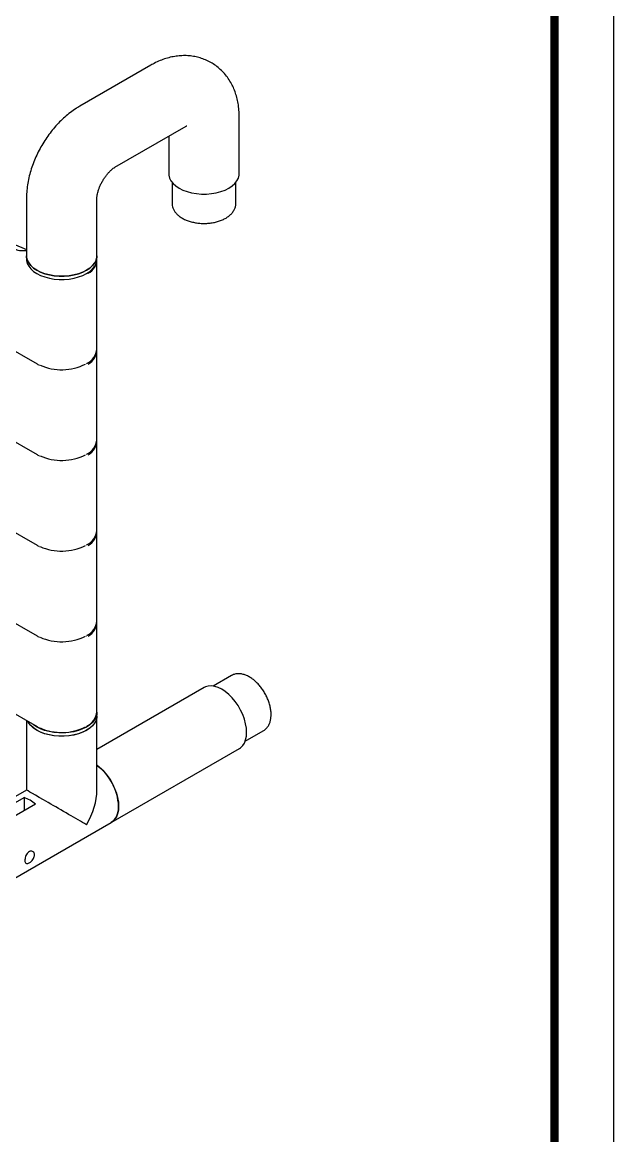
# Model space of a CAD drawing. Extents: x 0 to 1823, y 0 to 1336.
# Drawn here: x 1529 to 1823, y 454 to 1007 of the extents above; entities that cross this region are included whole.
import ezdxf

# ---------------------------------------------------------------- set-up
doc = ezdxf.new("R2010")
doc.units = 0
doc.header["$LTSCALE"] = 10
doc.header["$MEASUREMENT"] = 0
doc.layers.get('0').update_dxf_attribs({"linetype": 'CONTINUOUS'})

msp = doc.modelspace()

# ---------------------------------------------------------------- linework, layer by layer
at = {"color": 7, "linetype": 'Continuous', "lineweight": 25}
for p, q in [((1592.72, 985.63), (1557.37, 965.22)), ((1636.65, 931.69), (1636.65, 960.27)), ((1574.87, 934.91), (1610.22, 955.32)), ((1601.65, 950.37), (1601.65, 931.69)), ((1603.3, 927.4), (1603.3, 916.99)), ((1635, 916.99), (1635, 927.4)), ((1530.94, 919.45), (1530.94, 890.87)), ((1565.94, 890.87), (1565.94, 919.45)), ((1635, 916.85), (1635, 916.99)), ((1487.01, 912.45), (1530.94, 894.1)), ((1530.94, 890.87), (1530.94, 889.23)), ((1565.94, 889.23), (1565.94, 890.87)), ((1565.94, 844.57), (1565.94, 888.83)), ((1519.55, 846.79), (1536.17, 837.2)), ((1565.94, 799.5), (1565.94, 843.75)), ((1560.7, 837.19), (1560.9, 837.33)), ((1519.55, 801.72), (1536.17, 792.12)), ((1565.94, 754.42), (1565.94, 798.68)), ((1560.7, 792.12), (1560.9, 792.25)), ((1519.55, 756.64), (1536.17, 747.05)), ((1565.94, 709.35), (1565.94, 753.61)), ((1560.7, 747.05), (1560.9, 747.18)), ((1519.55, 711.57), (1536.17, 701.98)), ((1565.94, 664.28), (1565.94, 708.53)), ((1560.7, 701.98), (1560.9, 702.11)), ((1632.79, 682.28), (1623.77, 677.08)), ((1619.24, 676.36), (1565.94, 645.59)), ((1519.55, 666.5), (1536.17, 656.9)), ((1530.94, 659.92), (1530.94, 625.39)), ((1565.94, 662.23), (1565.94, 663.87)), ((1565.94, 625.39), (1565.94, 662.23)), ((1560.7, 656.9), (1560.9, 657.03)), ((1639.62, 649.62), (1648.64, 654.83)), ((1573.1, 609.31), (1636.74, 646.05)), ((1530.94, 625.39), (1498.12, 606.44)), ((1506.93, 608.5), (1529.7, 621.64)), ((1529.7, 621.64), (1529.7, 615.11)), ((1535.36, 618.38), (1512.59, 605.23)), ((1512.99, 574.62), (1573.1, 609.31))]:
    msp.add_line(p, q, dxfattribs=at)
at = {"ltscale": 0.5}
msp.add_lwpolyline([(0, 0), (1822.8, 0), (1822.8, 1335.6), (0, 1335.6)], close=True, dxfattribs=at)
at = {"color": 5, "linetype": 'ByBlock', "lineweight": 200, "const_width": 4.2}
msp.add_lwpolyline([(29.31, 57.19), (1793.31, 57.19), (1793.31, 1304.59), (29.31, 1304.59)], close=True, dxfattribs=at)
at = {"color": 7, "linetype": 'Continuous', "lineweight": 25, "flags": 128}
for points in [[(1601.65, 931.69), (1601.69, 930.97), (1602.05, 929.54), (1602.75, 928.16), (1603.79, 926.85), (1605.14, 925.63), (1606.77, 924.54), (1608.66, 923.6), (1610.76, 922.82), (1613.03, 922.22), (1615.43, 921.82), (1617.9, 921.61), (1620.4, 921.61), (1622.87, 921.82), (1625.26, 922.22), (1627.54, 922.82), (1629.64, 923.6), (1631.52, 924.54), (1633.16, 925.63), (1634.51, 926.85), (1635.55, 928.16), (1636.25, 929.54), (1636.6, 930.97), (1636.65, 931.69)], [(1565.94, 890.87), (1565.89, 890.15), (1565.54, 888.72), (1564.83, 887.34), (1563.8, 886.02), (1562.45, 884.81), (1560.81, 883.72), (1558.93, 882.78), (1556.82, 882), (1554.55, 881.4), (1552.16, 880.99), (1549.69, 880.79), (1547.19, 880.79), (1544.72, 880.99), (1542.32, 881.4), (1540.05, 882), (1537.95, 882.78), (1536.06, 883.72), (1534.43, 884.81), (1533.08, 886.02), (1532.04, 887.34), (1531.34, 888.72), (1530.98, 890.15), (1530.94, 890.87)], [(1530.94, 890.87), (1530.98, 890.15), (1531.34, 888.72), (1532.04, 887.34), (1533.08, 886.02), (1534.43, 884.81), (1536.06, 883.72)], [(1530.94, 889.23), (1530.98, 888.51), (1531.34, 887.09), (1532.04, 885.7), (1533.08, 884.39), (1534.43, 883.18), (1536.06, 882.09)], [(1536.06, 883.72), (1537.95, 882.78), (1540.05, 882), (1542.32, 881.4), (1544.72, 880.99), (1547.19, 880.79), (1549.69, 880.79), (1552.16, 880.99), (1554.55, 881.4), (1556.82, 882), (1558.93, 882.78), (1560.81, 883.72), (1562.45, 884.81), (1563.8, 886.02), (1564.83, 887.34), (1565.54, 888.72), (1565.89, 890.15), (1565.94, 890.87)], [(1536.06, 882.09), (1537.95, 881.15), (1540.05, 880.37), (1542.32, 879.77), (1544.72, 879.36), (1547.19, 879.16), (1549.69, 879.16), (1552.16, 879.36), (1554.55, 879.77), (1556.82, 880.37), (1558.93, 881.15), (1560.81, 882.09), (1562.45, 883.18), (1563.8, 884.39), (1564.83, 885.7), (1565.54, 887.09), (1565.89, 888.51), (1565.94, 889.23)], [(1640.36, 654.06), (1640.24, 656.17), (1639.86, 658.38), (1639.24, 660.64), (1638.4, 662.92), (1637.34, 665.17), (1636.09, 667.33), (1634.68, 669.37), (1633.13, 671.24), (1631.47, 672.9), (1629.75, 674.33), (1627.99, 675.5), (1626.23, 676.37), (1624.5, 676.93), (1622.85, 677.17), (1621.3, 677.09), (1619.88, 676.68), (1619.24, 676.36)], [(1565.93, 664.07), (1565.88, 663.07), (1565.51, 661.65), (1564.79, 660.27), (1563.73, 658.96), (1562.37, 657.75), (1560.72, 656.67), (1558.82, 655.74), (1556.71, 654.97), (1554.43, 654.38), (1552.03, 653.98), (1549.56, 653.79), (1547.06, 653.8), (1544.59, 654.01), (1542.2, 654.43), (1539.94, 655.04), (1537.85, 655.83), (1535.97, 656.78), (1534.35, 657.87), (1534.02, 658.15)], [(1565.94, 662.23), (1565.88, 661.44), (1565.51, 660.01), (1564.79, 658.63), (1563.73, 657.33), (1562.37, 656.12), (1560.72, 655.04), (1558.82, 654.1), (1556.71, 653.33), (1554.43, 652.74), (1552.03, 652.35), (1549.56, 652.15), (1547.06, 652.16), (1544.59, 652.38), (1542.2, 652.8), (1539.94, 653.4), (1537.85, 654.19), (1535.97, 655.15), (1534.35, 656.24), (1533.02, 657.46), (1532, 658.78), (1531.56, 659.56)], [(1560.81, 655.09), (1558.93, 654.15), (1556.82, 653.37), (1554.55, 652.77), (1552.16, 652.36), (1549.69, 652.16), (1547.19, 652.16), (1544.72, 652.36), (1542.32, 652.77), (1540.05, 653.37), (1537.95, 654.15), (1536.06, 655.09), (1534.43, 656.18), (1533.08, 657.39), (1532.04, 658.7), (1531.56, 659.56)], [(1565.94, 662.23), (1565.89, 661.51), (1565.54, 660.09), (1564.83, 658.7), (1563.8, 657.39), (1562.45, 656.18), (1560.81, 655.09)], [(1636.74, 646.05), (1637.34, 646.45), (1638.4, 647.47), (1639.24, 648.77), (1639.86, 650.33), (1640.24, 652.1), (1640.36, 654.06)], [(1565.94, 637.72), (1566.11, 637.6), (1567.83, 636.17), (1569.49, 634.5), (1571.04, 632.63), (1572.45, 630.59), (1573.7, 628.43), (1574.76, 626.18), (1575.6, 623.91), (1576.22, 621.64), (1576.6, 619.43), (1576.72, 617.32), (1576.6, 615.36), (1576.22, 613.59), (1575.6, 612.03), (1574.76, 610.73), (1573.7, 609.71), (1573.1, 609.31)], [(1573.1, 609.31), (1573.7, 609.71), (1574.76, 610.73), (1575.6, 612.03), (1576.22, 613.59), (1576.6, 615.36), (1576.72, 617.32)]]:
    msp.add_lwpolyline(points, dxfattribs=at)
at = {"color": 7, "linetype": 'Continuous', "lineweight": 25}
for centre, radius, start, end in [((1557.62, 889.49), 8.33, 298.8638, 356.8528), ((1557.33, 845.36), 8.64, 295.2281, 354.7308), ((1557.67, 844.36), 8.26, 298.7477, 358.605), ((1548.39, 860.68), 26.39, 246.0774, 296.6816), ((1557.33, 800.29), 8.64, 295.2281, 354.7308), ((1557.67, 799.29), 8.26, 298.7477, 358.605), ((1548.39, 815.6), 26.39, 246.0774, 296.6816), ((1557.33, 755.22), 8.64, 295.2281, 354.7308), ((1557.67, 754.22), 8.26, 298.7477, 358.605), ((1548.39, 770.53), 26.39, 246.0774, 296.6816), ((1557.33, 710.14), 8.64, 295.2281, 354.7308), ((1557.67, 709.14), 8.26, 298.7477, 358.605), ((1548.39, 725.46), 26.39, 246.0774, 296.6816), ((1557.33, 665.07), 8.64, 295.2281, 354.7308), ((1548.39, 680.38), 26.39, 246.0774, 296.6816), ((1549.55, 616.01), 27.21, 2.7769, 52.9566), ((1524.5, 606.1), 16.39, 48.5079, 71.4973)]:
    msp.add_arc(centre, radius, start, end, dxfattribs=at)
for major_axis, ratio, start_param, end_param in [((17.5, -10.1), 0.00007, 0.785439, 3.141633), ((12.37, 21.43), 0.577335, 4.71243, 5.497828)]:
    msp.add_ellipse((1548.44, 615.28), major_axis=major_axis, ratio=ratio, start_param=start_param, end_param=end_param, dxfattribs=at)
for points, knots in [([(1636.65, 960.27), (1636.64, 960.97), (1636.61, 962.85), (1636.31, 965.75), (1635.71, 968.89), (1634.88, 971.77), (1633.81, 974.5), (1632.46, 977.14), (1630.82, 979.66), (1628.88, 982.01), (1626.73, 984.08), (1624.41, 985.87), (1621.93, 987.36), (1619.34, 988.56), (1616.64, 989.46), (1613.88, 990.07), (1611.06, 990.38), (1608.2, 990.41), (1605.31, 990.14), (1602.39, 989.59), (1599.47, 988.75), (1596.54, 987.61), (1594.3, 986.52), (1593.03, 985.81), (1592.72, 985.63)], [0, 0, 0, 0, 0.032996, 0.088318, 0.137415, 0.185252, 0.231868, 0.277402, 0.32706, 0.375506, 0.422812, 0.469201, 0.514902, 0.560142, 0.605095, 0.649989, 0.69507, 0.740597, 0.786833, 0.834033, 0.882421, 0.932142, 0.98321, 1, 1, 1, 1]), ([(1557.37, 965.22), (1556.77, 964.86), (1555.19, 963.92), (1552.71, 962.16), (1549.98, 959.92), (1547.37, 957.45), (1544.91, 954.78), (1542.61, 951.94), (1540.48, 948.95), (1538.53, 945.82), (1536.78, 942.58), (1535.22, 939.24), (1533.88, 935.82), (1532.77, 932.33), (1531.89, 928.79), (1531.28, 925.21), (1530.98, 922.08), (1530.95, 920.17), (1530.94, 919.45)], [0, 0, 0, 0, 0.039674, 0.104935, 0.17038, 0.23593, 0.301322, 0.366475, 0.431419, 0.496256, 0.561128, 0.62617, 0.691523, 0.757352, 0.823798, 0.890951, 0.958789, 1, 1, 1, 1]), ([(1610.22, 955.32), (1610.3, 955.36), (1610.53, 955.49), (1610.69, 955.55), (1610.65, 955.54), (1610.64, 955.54)], [0, 0, 0, 0, 0.3103932, 0.873175, 1, 1, 1, 1]), ([(1565.94, 919.45), (1565.94, 919.56), (1565.94, 919.86), (1566.01, 920.59), (1566.19, 921.65), (1566.5, 922.92), (1566.97, 924.33), (1567.58, 925.85), (1568.35, 927.4), (1569.24, 928.94), (1570.22, 930.39), (1571.26, 931.7), (1572.28, 932.83), (1573.25, 933.74), (1574.1, 934.42), (1574.61, 934.76), (1574.82, 934.88), (1574.87, 934.91)], [0, 0, 0, 0, 0.03852, 0.105835, 0.17396, 0.243837, 0.31566, 0.389274, 0.464282, 0.54014, 0.616236, 0.69177, 0.766238, 0.839328, 0.911028, 0.981766, 1, 1, 1, 1]), ([(1603.33, 916.92), (1603.32, 916.81), (1603.28, 916.22), (1603.52, 915.16), (1604.04, 913.78), (1604.88, 912.49), (1605.98, 911.28), (1607.36, 910.18), (1608.99, 909.21), (1610.82, 908.4), (1612.83, 907.76), (1614.95, 907.31), (1617.15, 907.04), (1619.39, 906.96), (1621.63, 907.08), (1623.82, 907.39), (1625.92, 907.89), (1627.9, 908.57), (1629.71, 909.42), (1631.32, 910.45), (1632.69, 911.64), (1633.78, 912.97), (1634.54, 914.41), (1634.94, 915.71), (1634.95, 916.52), (1634.96, 916.82)], [0, 0, 0, 0, 0.009459, 0.051694, 0.093864, 0.136804, 0.181061, 0.226645, 0.273129, 0.319989, 0.366816, 0.413512, 0.460086, 0.506593, 0.553103, 0.599676, 0.646383, 0.693303, 0.740503, 0.787997, 0.835638, 0.882908, 0.929088, 0.973636, 1, 1, 1, 1]), ([(1529.24, 893.32), (1529.05, 893.31), (1528.43, 893.28), (1527.41, 893.41), (1526.26, 893.7), (1525.65, 894.01), (1525.35, 894.16)], [0, 0, 0, 0, 0.134963, 0.426567, 0.717215, 1, 1, 1, 1]), ([(1530.94, 893.52), (1530.6, 893.45), (1530.05, 893.32), (1529.47, 893.32), (1529.24, 893.32)], [0, 0, 0, 0, 0.614375, 1, 1, 1, 1]), ([(1536.17, 837.2), (1536.46, 837.02), (1536.87, 836.79), (1537.34, 836.59), (1537.47, 836.54)], [0, 0, 0, 0, 0.722392, 1, 1, 1, 1]), ([(1536.17, 792.12), (1536.46, 791.95), (1536.87, 791.71), (1537.34, 791.52), (1537.47, 791.46)], [0, 0, 0, 0, 0.722392, 1, 1, 1, 1]), ([(1536.17, 747.05), (1536.46, 746.88), (1536.87, 746.64), (1537.34, 746.45), (1537.47, 746.39)], [0, 0, 0, 0, 0.722392, 1, 1, 1, 1]), ([(1536.17, 701.98), (1536.46, 701.81), (1536.87, 701.57), (1537.34, 701.37), (1537.47, 701.32)], [0, 0, 0, 0, 0.722392, 1, 1, 1, 1]), ([(1648.67, 654.88), (1648.76, 654.92), (1649.28, 655.17), (1650.08, 655.9), (1651.02, 657.03), (1651.73, 658.4), (1652.23, 659.95), (1652.5, 661.69), (1652.53, 663.58), (1652.33, 665.57), (1651.89, 667.62), (1651.23, 669.69), (1650.36, 671.73), (1649.32, 673.71), (1648.1, 675.6), (1646.74, 677.34), (1645.27, 678.92), (1643.69, 680.3), (1642.04, 681.45), (1640.35, 682.34), (1638.63, 682.94), (1636.93, 683.23), (1635.31, 683.18), (1633.93, 682.87), (1633.18, 682.46), (1632.87, 682.29)], [0, 0, 0, 0, 0.008537, 0.050644, 0.092663, 0.135423, 0.179486, 0.224877, 0.271184, 0.317881, 0.364555, 0.411099, 0.457521, 0.503874, 0.550227, 0.596641, 0.643186, 0.689942, 0.736973, 0.784299, 0.831783, 0.878917, 0.924991, 0.969447, 1, 1, 1, 1]), ([(1536.17, 656.9), (1536.46, 656.73), (1536.87, 656.5), (1537.34, 656.3), (1537.47, 656.24)], [0, 0, 0, 0, 0.722392, 1, 1, 1, 1]), ([(1532.29, 589.17), (1532.03, 589.04), (1531.51, 588.79), (1530.87, 588.8), (1530.4, 589.13), (1530.14, 589.79), (1530.1, 590.7), (1530.28, 591.76), (1530.66, 592.84), (1531.24, 593.82), (1531.98, 594.58), (1532.8, 595.01), (1533.62, 595.07), (1534.32, 594.76), (1534.8, 594.14), (1534.99, 593.28), (1534.84, 592.29), (1534.4, 591.28), (1533.73, 590.35), (1532.98, 589.61), (1532.5, 589.3), (1532.29, 589.17)], [0, 0, 0, 0, 0.052996, 0.105967, 0.15957, 0.213605, 0.266961, 0.319607, 0.372576, 0.426415, 0.480347, 0.533406, 0.585997, 0.639244, 0.693252, 0.746952, 0.799773, 0.852495, 0.906029, 0.960075, 1, 1, 1, 1])]:
    msp.add_open_spline(points, degree=3, knots=knots, dxfattribs=at)

doc.saveas('drawing.dxf')
